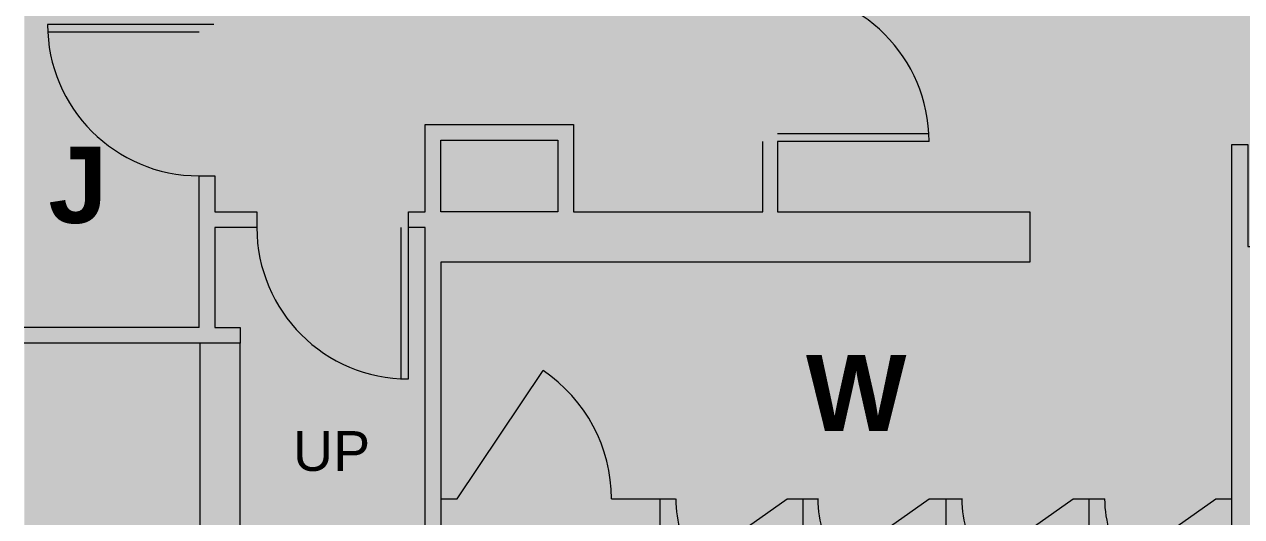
# Model space of a CAD drawing. Header units: inches. Extents: x 920 to 2661, y -647 to 1865.
# Drawn here: x 1743.4 to 2032.8, y 1060.1 to 1177.2 of the extents above; entities that cross this region are included whole.
import ezdxf

# ---------------------------------------------------------------- set-up
doc = ezdxf.new("R2010")
doc.units = ezdxf.units.IN
doc.header["$MEASUREMENT"] = 0
doc.linetypes.add('IMPORT-Double Dash 3_8_', pattern=[1, 0.375, -0.125, 0.125, -0.125, 0.125, -0.125])
doc.layers.add('A-DETL-GENF', color=92, linetype='Continuous', lineweight=9)
doc.layers.add('basebuilding_dwg', color=8, linetype='Continuous', lineweight=9)
doc.styles.add('Arial', font='arial.ttf', dxfattribs={"height": 9.46412})
doc.styles.add('Arial_B', font='arialbd.ttf', dxfattribs={"height": 18.11306})

# ---------------------------------------------------------------- blocks, each defined once
blk = doc.blocks.new('basebuilding_dwg-4266169-FIRST FLOOR CONSTRUCTION')
at = {"lineweight": 9}
for p, q in [((1226.92, 1175.4), (1262.92, 1175.4)), ((1436.42, 1151.09), (1400.42, 1151.09)), ((1262.92, 1141.15), (1266.67, 1141.15)), ((1310.92, 1128.86), (1310.92, 1092.86)), ((1312.67, 1092.86), (1312.67, 1128.86)), ((1262.96, 1105.11), (1221.4, 1105.11)), ((1360.96, 1064.36), (1376.17, 1064.36)), ((1372.42, 1064.36), (1372.42, 998.36)), ((1406.42, 1064.36), (1406.42, 998.36)), ((1440.42, 1064.36), (1440.42, 998.36)), ((1474.42, 1064.36), (1474.42, 998.36))]:
    blk.add_line(p, q, dxfattribs=at)
at = {"lineweight": 9, "flags": 128}
for points in [[(1266.42, 1177.15), (1262.92, 1177.15), (1226.92, 1177.15)], [(1221.4, 924.36), (1263.17, 924.36), (1263.17, 880.36), (1316.67, 880.36), (1316.67, 1128.86), (1312.67, 1128.86), (1312.67, 1132.61), (1316.67, 1132.61), (1316.67, 1153.36), (1351.92, 1153.36), (1351.92, 1132.61), (1396.92, 1132.61), (1396.92, 1149.34)], [(1436.42, 1149.34), (1400.42, 1149.34), (1400.42, 1132.61), (1460.42, 1132.61), (1460.42, 1120.61), (1320.42, 1120.61), (1320.42, 998.36), (1508.42, 998.36), (1508.42, 1148.61), (1512.17, 1148.61), (1512.17, 1124.36), (1615.17, 1124.36)], [(1262.92, 1105.11), (1262.92, 1141.15), (1266.67, 1141.15), (1266.67, 1132.61), (1276.67, 1132.61), (1276.67, 1128.86), (1266.67, 1128.86), (1266.67, 1105.11), (1272.67, 1105.11), (1272.67, 1101.36), (1221.4, 1101.36)], [(1263.17, 924.36), (1263.17, 1057.36), (1263.17, 1101.36)], [(1315.98, 1057.36), (1272.67, 1057.36), (1272.67, 1101.36)], [(1320.42, 1064.36), (1324.26, 1064.36), (1344.69, 1094.85)], [(1381.05, 1049.12), (1402.68, 1064.36), (1410.17, 1064.36)], [(1414.83, 1049.12), (1436.47, 1064.36), (1444.38, 1064.36)], [(1449.05, 1049.12), (1470.68, 1064.36), (1478.17, 1064.36)], [(1482.99, 1049.12), (1504.62, 1064.36), (1508.42, 1064.36)]]:
    blk.add_lwpolyline(points, dxfattribs=at)
blk.add_lwpolyline([(1320.42, 1149.61), (1348.17, 1149.61), (1348.17, 1132.61), (1320.42, 1132.61)], close=True, dxfattribs=at)
at = {"lineweight": 9}
for centre, radius, start, end in [((1400.42, 1149.34), 36, 0, 90), ((1262.92, 1177.15), 36, 180, 270), ((1312.67, 1128.86), 36, 180, 270), ((1324.26, 1064.36), 36.7, 0, 56.1774), ((1402.68, 1064.36), 26.46, 180, 215.1526), ((1436.47, 1064.36), 26.46, 180, 215.1526), ((1470.68, 1064.36), 26.46, 180, 215.1526), ((1504.62, 1064.36), 26.46, 180, 215.1526)]:
    blk.add_arc(centre, radius, start, end, dxfattribs=at)
at = {"lineweight": 9, "attachment_point": 1, "line_spacing_factor": 0.941778}
for s, insert, char_height, width, style in [('\\fArial|b1|i0|c0|p34|;J', (1227.1, 1148.05), 18.1131, 16.3343, 'Arial_B'), ('\\fArial|b1|i0|c0|p34|;W', (1407.18, 1098.6), 18.1131, 27.7254, 'Arial_B'), ('UP', (1285.24, 1080.48), 9.464, 21.8987, 'Arial')]:
    blk.add_mtext(s, dxfattribs=dict(at, insert=insert, char_height=char_height, width=width, style=style))

msp = doc.modelspace()

# ---------------------------------------------------------------- hatches: boundary and pattern name
at = {"layer": 'A-DETL-GENF'}
h = msp.add_hatch(color=9, dxfattribs=at)
h.paths.add_polyline_path([(2228.4, 630.79), (2654.4, 630.79), (2654.4, 693.4), (1743.43, 693.4), (1743.43, 630.79), (2215.5, 630.79)], flags=0)
h.paths.add_polyline_path([(2107.16, 696.9), (2136.08, 696.9), (2136.08, 701.15), (2137.2, 701.15), (2137.2, 737.15), (2136.08, 737.15), (2136.08, 761.36), (2137.2, 761.36), (2137.2, 761.86), (2077.89, 761.86), (2077.89, 765.36), (2115.92, 765.36), (2115.92, 786.8), (2137.2, 786.8), (2137.2, 1218.88), (1871.9, 1218.88), (1871.9, 1383.4), (2126.14, 1383.4), (2126.14, 1841.4), (2115.92, 1841.4), (2115.92, 1859.4), (1743.43, 1859.4), (1743.43, 696.9), (2077.89, 696.9)], flags=0)
h.paths.add_polyline_path([(1765.59, 972.89), (1759.16, 972.91), (1762.4, 984.9), (1763.69, 980.05)], flags=0)
h.paths.add_polyline_path([(1816.38, 998.52), (1813.17, 1010.52), (1819.6, 1010.52)], flags=0)

# ---------------------------------------------------------------- block references
at = {"layer": 'basebuilding_dwg', "color": 250, "linetype": 'IMPORT-Double Dash 3_8_', "lineweight": 18}
msp.add_blockref('basebuilding_dwg-4266169-FIRST FLOOR CONSTRUCTION', (522.03, 0), dxfattribs=at)

doc.saveas('drawing.dxf')
